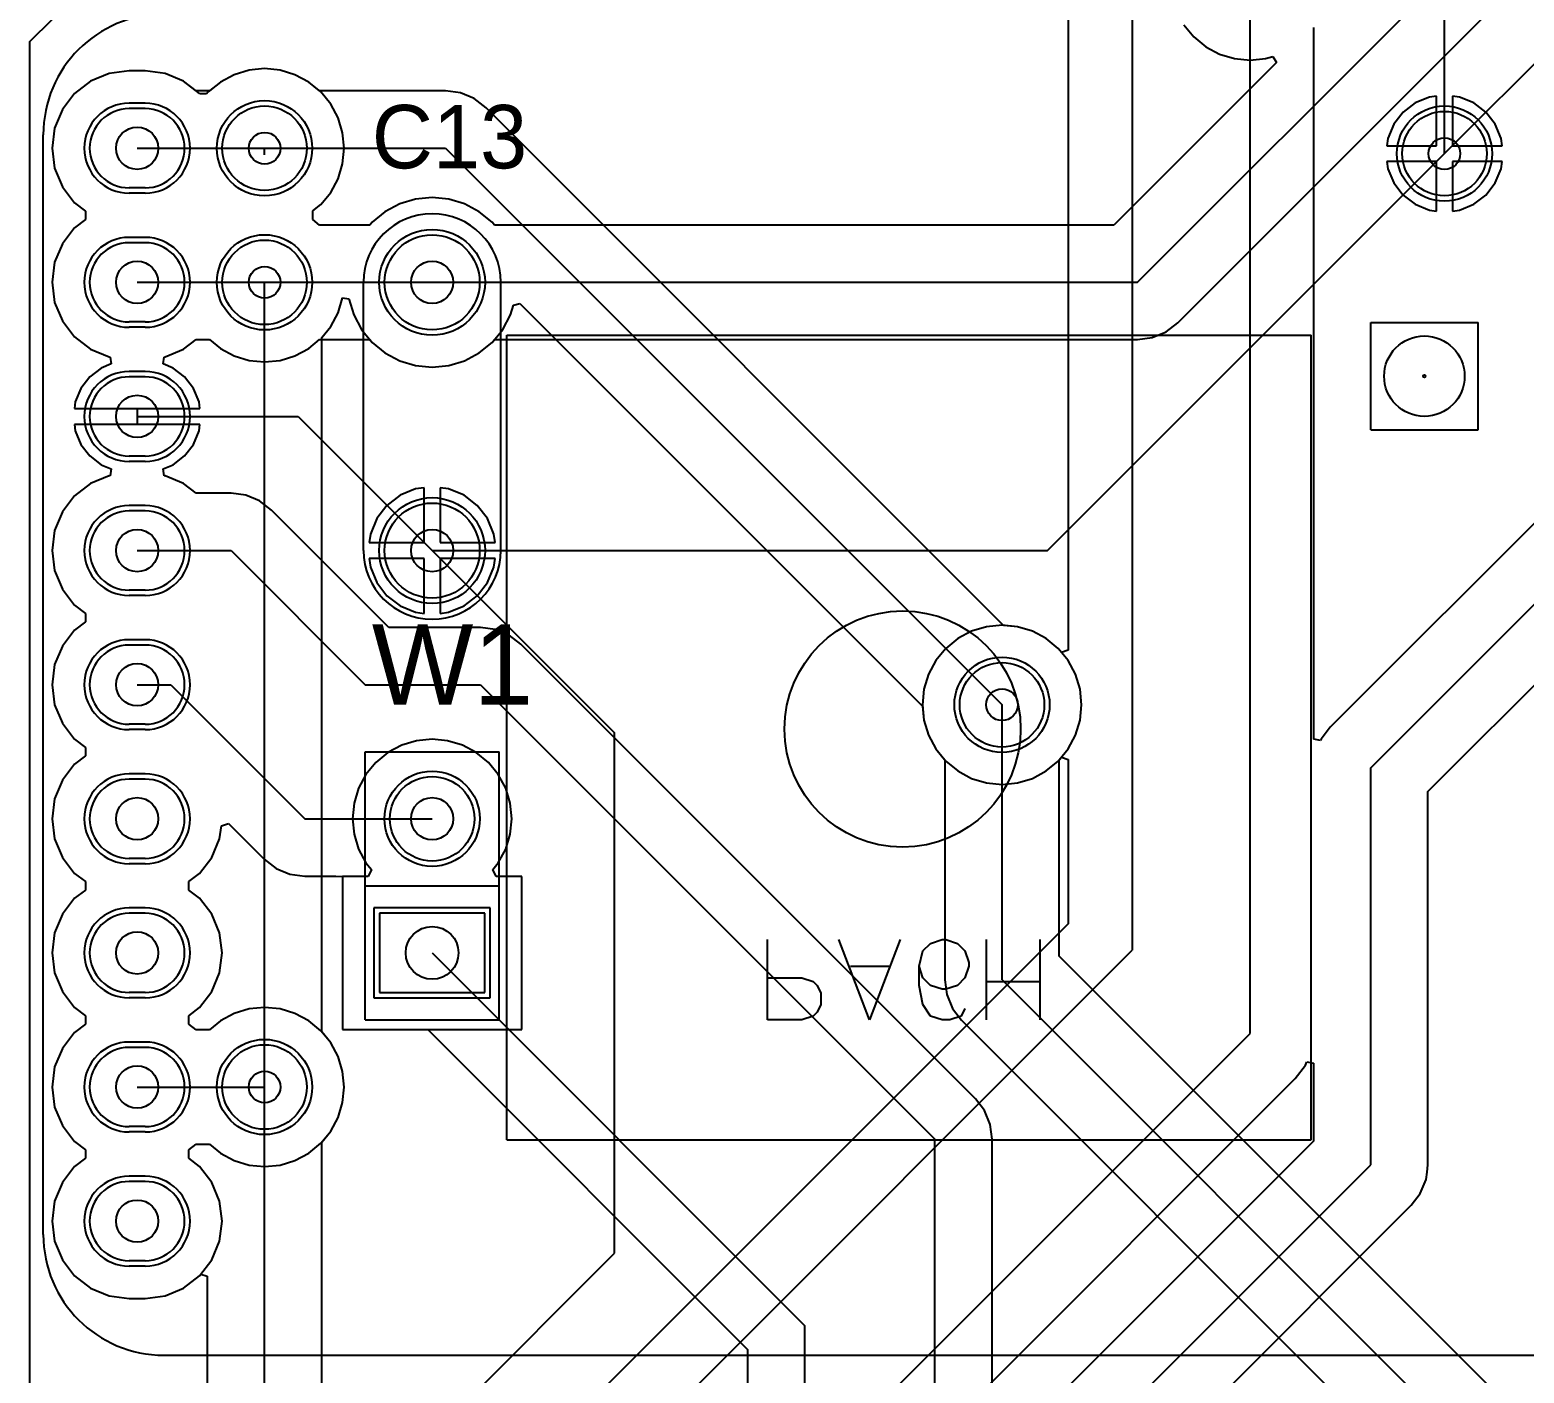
# Model space of a CAD drawing. Header units: millimetres. Extents: x 60.7 to 146.2, y 31.8 to 124.2.
# Drawn here: x 60.96 to 89.27, y 61.64 to 87.08 of the extents above; entities that cross this region are included whole.
import ezdxf

# ---------------------------------------------------------------- set-up
doc = ezdxf.new("R2010")
doc.units = ezdxf.units.MM
for name, color, linetype in [('BottomLayer', 5, 'Continuous'), ('BottomOverlay', 54, 'Continuous'), ('BottomSolder', 6, 'Continuous'), ('Mechanical7', 56, 'Continuous'), ('MultiLayer', 9, 'Continuous'), ('PadHoleLayer', 156, 'Continuous'), ('TopLayer', 1, 'Continuous'), ('TopOverlay', 2, 'Continuous'), ('TopSolder', 216, 'Continuous'), ('ViaHoleLayer', 16, 'Continuous')]:
    doc.layers.add(name, color=color, linetype=linetype)

msp = doc.modelspace()

# ---------------------------------------------------------------- linework, layer by layer
at = {"layer": 'BottomLayer'}
for p, q in [((80.628, 105.664), (80.628, 75.332)), ((81.839, 105.664), (81.839, 69.647)), ((87.757, 84.734), (87.757, 91.345)), ((60.96, 86.858), (62, 87.898)), ((84.074, 68.072), (84.074, 88.011)), ((87.757, 84.734), (91.034, 88.011)), ((85.284, 73.645), (85.284, 87.121)), ((60.96, 32.79), (60.96, 86.858)), ((65.405, 86.343), (65.111, 86.314)), ((65.699, 86.314), (65.405, 86.343)), ((98.192, 86.466), (85.593, 73.868)), ((62.111, 86.103), (61.808, 85.87)), ((62.463, 86.249), (62.111, 86.103)), ((62.842, 86.299), (62.463, 86.249)), ((63.142, 86.299), (62.842, 86.299)), ((63.521, 86.249), (63.142, 86.299)), ((63.873, 86.103), (63.521, 86.249)), ((64.176, 85.87), (63.873, 86.103)), ((64.568, 86.089), (64.339, 85.902)), ((64.828, 86.229), (64.568, 86.089)), ((65.111, 86.314), (64.828, 86.229)), ((65.982, 86.229), (65.699, 86.314)), ((66.242, 86.089), (65.982, 86.229)), ((66.448, 85.92), (66.242, 86.089)), ((61.808, 85.87), (61.575, 85.567)), ((64.18, 85.865), (64.176, 85.87)), ((64.307, 85.863), (64.18, 85.865)), ((64.339, 85.902), (64.307, 85.863)), ((68.834, 85.92), (66.448, 85.92)), ((69.115, 85.883), (68.834, 85.92)), ((69.376, 85.775), (69.115, 85.883)), ((69.601, 85.603), (69.376, 85.775)), ((87.47, 85.806), (87.202, 85.695)), ((87.607, 85.824), (87.47, 85.806)), ((87.607, 84.884), (87.607, 85.824)), ((88.044, 85.806), (87.907, 85.824)), ((87.907, 85.824), (87.907, 84.884)), ((88.312, 85.695), (88.044, 85.806)), ((61.575, 85.567), (61.429, 85.215)), ((63.142, 85.586), (62.842, 85.586)), ((79.404, 75.799), (69.601, 85.603)), ((86.36, 73.101), (98.958, 85.7)), ((86.972, 85.519), (86.796, 85.289)), ((87.202, 85.695), (86.972, 85.519)), ((88.542, 85.519), (88.312, 85.695)), ((88.718, 85.289), (88.542, 85.519)), ((61.429, 85.215), (61.379, 84.836)), ((86.796, 85.289), (86.685, 85.022)), ((88.829, 85.022), (88.718, 85.289)), ((86.685, 85.022), (86.667, 84.884)), ((88.847, 84.884), (88.829, 85.022)), ((61.379, 84.836), (61.429, 84.457)), ((65.405, 84.709), (65.405, 84.836)), ((65.405, 84.836), (68.834, 84.836)), ((68.834, 84.836), (79.375, 74.295)), ((86.667, 84.884), (87.607, 84.884)), ((87.907, 84.884), (88.847, 84.884)), ((61.429, 84.457), (61.575, 84.105)), ((87.607, 84.584), (86.667, 84.584)), ((86.667, 84.584), (86.685, 84.447)), ((86.685, 84.447), (86.796, 84.18)), ((87.444, 72.652), (99.408, 84.615)), ((87.607, 83.645), (87.607, 84.584)), ((88.847, 84.584), (87.907, 84.584)), ((87.907, 84.584), (87.907, 83.645)), ((88.718, 84.18), (88.829, 84.447)), ((88.829, 84.447), (88.847, 84.584)), ((61.575, 84.105), (61.808, 83.802)), ((63.142, 84.086), (62.842, 84.086)), ((86.796, 84.18), (86.972, 83.95)), ((88.542, 83.95), (88.718, 84.18)), ((61.808, 83.802), (62.011, 83.646)), ((86.972, 83.95), (87.202, 83.774)), ((88.312, 83.774), (88.542, 83.95)), ((62.011, 83.646), (62.011, 83.486)), ((87.202, 83.774), (87.47, 83.663)), ((87.47, 83.663), (87.607, 83.645)), ((87.907, 83.645), (88.044, 83.663)), ((88.044, 83.663), (88.312, 83.774)), ((61.808, 83.33), (61.575, 83.027)), ((62.011, 83.486), (61.808, 83.33)), ((61.575, 83.027), (61.429, 82.675)), ((63.142, 83.046), (62.842, 83.046)), ((61.429, 82.675), (61.379, 82.296)), ((61.379, 82.296), (61.429, 81.917)), ((65.405, 67.056), (65.405, 82.296)), ((61.429, 81.917), (61.575, 81.565)), ((66.798, 81.719), (66.883, 82.002)), ((66.883, 82.002), (67.003, 81.982)), ((67.003, 81.982), (67.095, 81.681)), ((70.065, 81.681), (70.12, 81.862)), ((70.12, 81.862), (70.244, 81.893)), ((70.244, 81.893), (77.871, 74.266)), ((61.575, 81.565), (61.808, 81.262)), ((63.142, 81.546), (62.842, 81.546)), ((66.658, 81.459), (66.798, 81.719)), ((67.095, 81.681), (67.243, 81.403)), ((69.917, 81.403), (70.065, 81.681)), ((61.808, 81.262), (62.111, 81.029)), ((66.489, 81.253), (66.658, 81.459)), ((66.489, 68.099), (66.489, 81.253)), ((67.243, 81.403), (67.443, 81.159)), ((69.717, 81.159), (69.917, 81.403)), ((62.111, 81.029), (62.463, 80.883)), ((67.443, 81.159), (67.687, 80.959)), ((67.687, 80.959), (67.965, 80.811)), ((69.195, 80.811), (69.473, 80.959)), ((69.473, 80.959), (69.717, 81.159)), ((62.312, 80.673), (62.093, 80.505)), ((62.499, 80.751), (62.312, 80.673)), ((62.463, 80.883), (62.482, 80.881)), ((62.482, 80.881), (62.499, 80.751)), ((67.965, 80.811), (68.266, 80.719)), ((68.266, 80.719), (68.58, 80.688)), ((68.58, 80.688), (68.894, 80.719)), ((68.894, 80.719), (69.195, 80.811)), ((62.093, 80.505), (61.925, 80.286)), ((63.142, 80.506), (62.842, 80.506)), ((61.925, 80.286), (61.819, 80.03)), ((61.819, 80.03), (61.803, 79.906)), ((61.803, 79.906), (62.992, 79.906)), ((62.992, 79.906), (62.992, 79.606)), ((62.992, 79.606), (61.803, 79.606)), ((61.803, 79.606), (61.819, 79.482)), ((61.819, 79.482), (61.925, 79.226)), ((61.925, 79.226), (62.093, 79.007)), ((62.093, 79.007), (62.312, 78.839)), ((63.142, 79.006), (62.842, 79.006)), ((62.312, 78.839), (62.499, 78.761)), ((62.499, 78.761), (62.482, 78.631)), ((62.111, 78.483), (61.808, 78.25)), ((62.463, 78.629), (62.111, 78.483)), ((62.482, 78.631), (62.463, 78.629)), ((68.43, 78.407), (68.267, 78.385)), ((68.43, 77.366), (68.43, 78.407)), ((68.893, 78.385), (68.73, 78.407)), ((68.73, 78.407), (68.73, 77.366)), ((61.808, 78.25), (61.575, 77.947)), ((67.975, 78.264), (67.724, 78.072)), ((68.267, 78.385), (67.975, 78.264)), ((69.185, 78.264), (68.893, 78.385)), ((69.436, 78.072), (69.185, 78.264)), ((61.575, 77.947), (61.429, 77.595)), ((63.142, 77.966), (62.842, 77.966)), ((67.724, 78.072), (67.532, 77.821)), ((69.628, 77.821), (69.436, 78.072)), ((61.429, 77.595), (61.379, 77.216)), ((67.532, 77.821), (67.411, 77.529)), ((69.749, 77.529), (69.628, 77.821)), ((67.411, 77.529), (67.389, 77.366)), ((67.389, 77.366), (68.43, 77.366)), ((68.73, 77.366), (69.771, 77.366)), ((69.771, 77.366), (69.749, 77.529)), ((61.379, 77.216), (61.429, 76.837)), ((68.43, 77.066), (67.389, 77.066)), ((67.389, 77.066), (67.411, 76.903)), ((68.43, 76.025), (68.43, 77.066)), ((68.58, 77.216), (72.034, 73.762)), ((69.771, 77.066), (68.73, 77.066)), ((68.73, 77.066), (68.73, 76.025)), ((69.749, 76.903), (69.771, 77.066)), ((61.429, 76.837), (61.575, 76.485)), ((67.411, 76.903), (67.532, 76.611)), ((69.628, 76.611), (69.749, 76.903)), ((61.575, 76.485), (61.808, 76.182)), ((63.142, 76.466), (62.842, 76.466)), ((67.532, 76.611), (67.724, 76.36)), ((69.436, 76.36), (69.628, 76.611)), ((61.808, 76.182), (62.011, 76.026)), ((67.724, 76.36), (67.975, 76.168)), ((67.975, 76.168), (68.267, 76.047)), ((68.893, 76.047), (69.185, 76.168)), ((69.185, 76.168), (69.436, 76.36)), ((62.011, 75.866), (61.808, 75.71)), ((62.011, 76.026), (62.011, 75.866)), ((68.267, 76.047), (68.43, 76.025)), ((68.73, 76.025), (68.893, 76.047)), ((61.808, 75.71), (61.575, 75.407)), ((79.669, 75.773), (79.404, 75.799)), ((79.952, 75.688), (79.669, 75.773)), ((80.212, 75.548), (79.952, 75.688)), ((61.575, 75.407), (61.429, 75.055)), ((63.142, 75.426), (62.842, 75.426)), ((80.441, 75.361), (80.212, 75.548)), ((80.501, 75.287), (80.441, 75.361)), ((80.628, 75.332), (80.501, 75.287)), ((61.429, 75.055), (61.379, 74.676)), ((61.379, 74.676), (61.429, 74.297)), ((61.429, 74.297), (61.575, 73.945)), ((77.871, 74.266), (77.897, 74.001)), ((61.575, 73.945), (61.808, 73.642)), ((63.142, 73.926), (62.842, 73.926)), ((77.897, 74.001), (77.982, 73.718)), ((61.808, 73.642), (62.011, 73.486)), ((68.286, 73.614), (68.003, 73.529)), ((68.58, 73.643), (68.286, 73.614)), ((68.874, 73.614), (68.58, 73.643)), ((69.157, 73.529), (68.874, 73.614)), ((72.034, 63.906), (72.034, 73.762)), ((77.982, 73.718), (78.122, 73.458)), ((85.411, 73.62), (85.284, 73.645)), ((85.421, 73.643), (85.411, 73.62)), ((85.593, 73.868), (85.421, 73.643)), ((62.011, 73.326), (61.808, 73.17)), ((62.011, 73.486), (62.011, 73.326)), ((67.743, 73.389), (67.514, 73.202)), ((68.003, 73.529), (67.743, 73.389)), ((69.417, 73.389), (69.157, 73.529)), ((69.646, 73.202), (69.417, 73.389)), ((78.122, 73.458), (78.309, 73.229)), ((61.808, 73.17), (61.575, 72.867)), ((67.514, 73.202), (67.327, 72.973)), ((69.833, 72.973), (69.646, 73.202)), ((78.309, 73.229), (78.538, 73.042)), ((78.538, 73.042), (78.798, 72.902)), ((79.952, 72.902), (80.212, 73.042)), ((80.212, 73.042), (80.441, 73.229)), ((80.441, 73.229), (80.501, 73.303)), ((80.501, 73.303), (80.628, 73.258)), ((80.628, 73.258), (80.628, 70.148)), ((86.36, 65.583), (86.36, 73.101)), ((61.575, 72.867), (61.429, 72.515)), ((63.142, 72.886), (62.842, 72.886)), ((67.327, 72.973), (67.187, 72.713)), ((69.973, 72.713), (69.833, 72.973)), ((78.798, 72.902), (79.081, 72.817)), ((79.081, 72.817), (79.375, 72.788)), ((79.375, 72.788), (79.669, 72.817)), ((79.669, 72.817), (79.952, 72.902)), ((61.429, 72.515), (61.379, 72.136)), ((67.187, 72.713), (67.102, 72.43)), ((70.058, 72.43), (69.973, 72.713)), ((87.444, 65.583), (87.444, 72.652)), ((67.102, 72.43), (67.073, 72.136)), ((70.087, 72.136), (70.058, 72.43)), ((61.379, 72.136), (61.429, 71.757)), ((67.073, 72.136), (67.102, 71.842)), ((70.058, 71.842), (70.087, 72.136)), ((61.429, 71.757), (61.575, 71.405)), ((67.102, 71.842), (67.187, 71.559)), ((69.973, 71.559), (70.058, 71.842)), ((61.575, 71.405), (61.808, 71.102)), ((63.142, 71.386), (62.842, 71.386)), ((67.187, 71.559), (67.327, 71.299)), ((69.833, 71.299), (69.973, 71.559)), ((61.808, 71.102), (62.011, 70.946)), ((67.327, 71.299), (67.43, 71.173)), ((67.43, 71.173), (67.37, 71.046)), ((69.73, 71.173), (69.833, 71.299)), ((69.79, 71.046), (69.73, 71.173)), ((62.011, 70.786), (61.808, 70.63)), ((62.011, 70.946), (62.011, 70.786)), ((67.37, 71.046), (66.88, 71.046)), ((66.88, 71.046), (66.88, 68.146)), ((70.28, 71.046), (69.79, 71.046)), ((70.28, 68.146), (70.28, 71.046)), ((61.808, 70.63), (61.575, 70.327)), ((61.575, 70.327), (61.429, 69.975)), ((63.142, 70.346), (62.842, 70.346)), ((69.58, 70.346), (67.58, 70.346)), ((67.58, 70.346), (67.58, 68.846)), ((69.58, 68.846), (69.58, 70.346)), ((61.429, 69.975), (61.379, 69.596)), ((80.628, 70.148), (69.115, 58.635)), ((69.342, 57.15), (81.839, 69.647)), ((61.379, 69.596), (61.429, 69.217)), ((61.429, 69.217), (61.575, 68.865)), ((61.575, 68.865), (61.808, 68.562)), ((63.142, 68.846), (62.842, 68.846)), ((67.58, 68.846), (69.58, 68.846)), ((61.808, 68.562), (62.011, 68.406)), ((62.011, 68.246), (61.808, 68.09)), ((62.011, 68.406), (62.011, 68.246)), ((61.808, 68.09), (61.575, 67.787)), ((66.658, 67.893), (66.489, 68.099)), ((66.88, 68.146), (70.28, 68.146)), ((71.501, 55.499), (84.074, 68.072)), ((61.575, 67.787), (61.429, 67.435)), ((63.142, 67.806), (62.842, 67.806)), ((66.798, 67.633), (66.658, 67.893)), ((61.429, 67.435), (61.379, 67.056)), ((66.883, 67.35), (66.798, 67.633)), ((84.93, 67.216), (85.122, 67.467)), ((85.122, 67.467), (85.149, 67.531)), ((85.149, 67.531), (85.276, 67.506)), ((85.276, 67.506), (85.276, 66.032)), ((66.912, 67.056), (66.883, 67.35)), ((72.986, 55.272), (84.93, 67.216)), ((61.379, 67.056), (61.429, 66.677)), ((65.405, 59.944), (65.405, 67.056)), ((66.883, 66.762), (66.912, 67.056)), ((61.429, 66.677), (61.575, 66.325)), ((66.798, 66.479), (66.883, 66.762)), ((61.575, 66.325), (61.808, 66.022)), ((63.142, 66.306), (62.842, 66.306)), ((66.658, 66.219), (66.798, 66.479)), ((61.808, 66.022), (62.011, 65.866)), ((66.489, 66.013), (66.658, 66.219)), ((66.489, 59.944), (66.489, 66.013)), ((85.276, 66.032), (80.54, 61.296)), ((62.011, 65.706), (61.808, 65.55)), ((62.011, 65.866), (62.011, 65.706)), ((61.808, 65.55), (61.575, 65.247)), ((80.569, 59.792), (86.36, 65.583)), ((87.407, 65.302), (87.426, 65.442)), ((87.426, 65.442), (87.444, 65.583)), ((61.575, 65.247), (61.429, 64.895)), ((63.142, 65.266), (62.842, 65.266)), ((87.299, 65.041), (87.407, 65.302)), ((61.429, 64.895), (61.379, 64.516)), ((87.127, 64.816), (87.299, 65.041)), ((82.073, 59.763), (87.127, 64.816)), ((61.379, 64.516), (61.429, 64.137)), ((61.429, 64.137), (61.575, 63.785)), ((61.575, 63.785), (61.808, 63.482)), ((63.142, 63.766), (62.842, 63.766)), ((64.008, 55.88), (72.034, 63.906)), ((61.808, 63.482), (62.111, 63.249)), ((63.873, 63.249), (64.176, 63.482)), ((64.176, 63.482), (64.2, 63.514)), ((64.2, 63.514), (64.321, 63.473)), ((64.321, 63.473), (64.321, 60.393)), ((62.111, 63.249), (62.463, 63.103)), ((63.521, 63.103), (63.873, 63.249)), ((62.463, 63.103), (62.842, 63.053)), ((62.842, 63.053), (63.142, 63.053)), ((63.142, 63.053), (63.521, 63.103))]:
    msp.add_line(p, q, dxfattribs=at)
for centre, radius in [((65.405, 84.836), 0.8), ((87.757, 84.734), 0.8), ((65.405, 82.296), 0.8), ((68.58, 82.296), 0.9), ((68.58, 77.216), 0.9), ((79.375, 74.295), 0.8), ((68.58, 72.136), 0.8), ((65.405, 67.056), 0.8)]:
    msp.add_circle(centre, radius, dxfattribs=at)
for centre, start, end in [((62.842, 84.836), 90, 270), ((63.142, 84.836), 270, 90), ((62.842, 82.296), 90, 270), ((63.142, 82.296), 270, 90), ((62.842, 79.756), 90, 270), ((63.142, 79.756), 270, 90), ((62.842, 77.216), 90, 270), ((63.142, 77.216), 270, 90), ((62.842, 74.676), 90, 270), ((63.142, 74.676), 270, 90), ((62.842, 72.136), 90, 270), ((63.142, 72.136), 270, 90), ((62.842, 69.596), 90, 270), ((63.142, 69.596), 270, 90), ((62.842, 67.056), 90, 270), ((63.142, 67.056), 270, 90), ((62.842, 64.516), 90, 270), ((63.142, 64.516), 270, 90)]:
    msp.add_arc(centre, 0.75, start, end, dxfattribs=at)
at = {"layer": 'BottomOverlay'}
for p, q in [((61.214, 64.262), (61.214, 85.09)), ((86.36, 79.502), (86.36, 81.534)), ((86.36, 81.534), (88.392, 81.534)), ((88.392, 79.502), (88.392, 81.534)), ((69.992, 66.056), (69.992, 81.296)), ((69.992, 81.296), (85.232, 81.296)), ((85.232, 66.056), (85.232, 81.296)), ((86.36, 79.502), (88.392, 79.502)), ((74.93, 68.326), (74.93, 69.85)), ((76.867, 68.326), (76.287, 69.85)), ((77.448, 69.85), (76.867, 68.326)), ((77.803, 69.342), (77.876, 69.632)), ((77.876, 69.632), (78.021, 69.777)), ((78.021, 69.777), (78.239, 69.85)), ((78.239, 69.85), (78.311, 69.85)), ((78.311, 69.85), (78.529, 69.777)), ((78.529, 69.777), (78.674, 69.632)), ((78.674, 69.632), (78.746, 69.415)), ((79.08, 68.326), (79.08, 69.85)), ((80.096, 68.326), (80.096, 69.85)), ((78.746, 69.415), (78.746, 69.342)), ((74.93, 69.124), (75.583, 69.124)), ((75.583, 69.124), (75.801, 69.052)), ((76.504, 69.342), (77.23, 69.342)), ((77.803, 68.979), (77.803, 69.342)), ((77.876, 69.124), (77.803, 69.342)), ((78.021, 68.979), (77.876, 69.124)), ((78.674, 69.124), (78.529, 68.979)), ((78.746, 69.342), (78.674, 69.124)), ((75.801, 69.052), (75.873, 68.979)), ((75.873, 68.979), (75.946, 68.834)), ((75.946, 68.834), (75.946, 68.617)), ((77.876, 68.617), (77.803, 68.979)), ((78.239, 68.907), (78.021, 68.979)), ((78.311, 68.907), (78.239, 68.907)), ((78.529, 68.979), (78.311, 68.907)), ((79.08, 69.052), (80.096, 69.052)), ((75.946, 68.617), (75.873, 68.471)), ((78.021, 68.399), (77.876, 68.617)), ((78.674, 68.544), (78.601, 68.399)), ((75.583, 68.326), (74.93, 68.326)), ((75.801, 68.399), (75.583, 68.326)), ((75.873, 68.471), (75.801, 68.399)), ((78.239, 68.326), (78.021, 68.399)), ((78.384, 68.326), (78.239, 68.326)), ((78.601, 68.399), (78.384, 68.326)), ((69.992, 66.056), (85.232, 66.056)), ((63.5, 61.976), (92.202, 61.976))]:
    msp.add_line(p, q, dxfattribs=at)
for centre, radius in [((87.376, 80.518), 0.762), ((87.376, 80.518), 0.0254), ((77.492, 73.836), 2.236)]:
    msp.add_circle(centre, radius, dxfattribs=at)
for centre, start, end in [((63.5, 85.09), 90, 180), ((63.5, 64.262), 180, 270)]:
    msp.add_arc(centre, 2.286, start, end, dxfattribs=at)
at = {"layer": 'BottomSolder'}
for p, q in [((63.142, 85.688), (62.842, 85.688)), ((63.142, 83.984), (62.842, 83.984)), ((63.142, 83.148), (62.842, 83.148)), ((63.142, 81.444), (62.842, 81.444)), ((63.142, 80.608), (62.842, 80.608)), ((63.142, 78.904), (62.842, 78.904)), ((63.142, 78.068), (62.842, 78.068)), ((63.142, 76.364), (62.842, 76.364)), ((63.142, 75.528), (62.842, 75.528)), ((63.142, 73.824), (62.842, 73.824)), ((63.142, 72.988), (62.842, 72.988)), ((63.142, 71.284), (62.842, 71.284)), ((63.142, 70.448), (62.842, 70.448)), ((69.682, 70.448), (67.478, 70.448)), ((67.478, 70.448), (67.478, 68.744)), ((69.682, 68.744), (69.682, 70.448)), ((63.142, 68.744), (62.842, 68.744)), ((67.478, 68.744), (69.682, 68.744)), ((63.142, 67.908), (62.842, 67.908)), ((63.142, 66.204), (62.842, 66.204)), ((63.142, 65.368), (62.842, 65.368)), ((63.142, 63.664), (62.842, 63.664))]:
    msp.add_line(p, q, dxfattribs=at)
for centre, radius in [((65.405, 84.836), 0.902), ((87.757, 84.734), 0.902), ((68.58, 82.296), 1.002), ((65.405, 82.296), 0.902), ((68.58, 77.216), 1.002), ((79.375, 74.295), 0.902), ((68.58, 72.136), 0.902), ((65.405, 67.056), 0.902)]:
    msp.add_circle(centre, radius, dxfattribs=at)
for centre, start, end in [((62.842, 84.836), 90, 270), ((63.142, 84.836), 270, 90), ((62.842, 82.296), 90, 270), ((63.142, 82.296), 270, 90), ((62.842, 79.756), 90, 270), ((63.142, 79.756), 270, 90), ((62.842, 77.216), 90, 270), ((63.142, 77.216), 270, 90), ((62.842, 74.676), 90, 270), ((63.142, 74.676), 270, 90), ((62.842, 72.136), 90, 270), ((63.142, 72.136), 270, 90), ((62.842, 69.596), 90, 270), ((63.142, 69.596), 270, 90), ((62.842, 67.056), 90, 270), ((63.142, 67.056), 270, 90), ((62.842, 64.516), 90, 270), ((63.142, 64.516), 270, 90)]:
    msp.add_arc(centre, 0.852, start, end, dxfattribs=at)
at = {"layer": 'Mechanical7'}
for p, q in [((60.96, 86.858), (62, 87.898)), ((60.96, 32.79), (60.96, 86.858))]:
    msp.add_line(p, q, dxfattribs=at)
at = {"layer": 'MultiLayer'}
for p, q in [((63.142, 85.586), (62.842, 85.586)), ((63.142, 84.086), (62.842, 84.086)), ((63.142, 83.046), (62.842, 83.046)), ((63.142, 81.546), (62.842, 81.546)), ((63.142, 80.506), (62.842, 80.506)), ((63.142, 79.006), (62.842, 79.006)), ((63.142, 77.966), (62.842, 77.966)), ((63.142, 76.466), (62.842, 76.466)), ((63.142, 75.426), (62.842, 75.426)), ((63.142, 73.926), (62.842, 73.926)), ((63.142, 72.886), (62.842, 72.886)), ((63.142, 71.386), (62.842, 71.386)), ((63.142, 70.346), (62.842, 70.346)), ((69.58, 70.346), (67.58, 70.346)), ((67.58, 70.346), (67.58, 68.846)), ((69.58, 68.846), (69.58, 70.346)), ((63.142, 68.846), (62.842, 68.846)), ((67.58, 68.846), (69.58, 68.846)), ((63.142, 67.806), (62.842, 67.806)), ((63.142, 66.306), (62.842, 66.306)), ((63.142, 65.266), (62.842, 65.266)), ((63.142, 63.766), (62.842, 63.766))]:
    msp.add_line(p, q, dxfattribs=at)
for centre, radius in [((65.405, 84.836), 0.8), ((87.757, 84.734), 0.8), ((65.405, 82.296), 0.8), ((68.58, 82.296), 0.9), ((68.58, 77.216), 0.9), ((79.375, 74.295), 0.8), ((68.58, 72.136), 0.8), ((65.405, 67.056), 0.8)]:
    msp.add_circle(centre, radius, dxfattribs=at)
for centre, start, end in [((62.842, 84.836), 90, 270), ((63.142, 84.836), 270, 90), ((62.842, 82.296), 90, 270), ((63.142, 82.296), 270, 90), ((62.842, 79.756), 90, 270), ((63.142, 79.756), 270, 90), ((62.842, 77.216), 90, 270), ((63.142, 77.216), 270, 90), ((62.842, 74.676), 90, 270), ((63.142, 74.676), 270, 90), ((62.842, 72.136), 90, 270), ((63.142, 72.136), 270, 90), ((62.842, 69.596), 90, 270), ((63.142, 69.596), 270, 90), ((62.842, 67.056), 90, 270), ((63.142, 67.056), 270, 90), ((62.842, 64.516), 90, 270), ((63.142, 64.516), 270, 90)]:
    msp.add_arc(centre, 0.75, start, end, dxfattribs=at)
at = {"layer": 'PadHoleLayer'}
for centre, radius in [((62.992, 84.836), 0.4), ((62.992, 82.296), 0.4), ((68.58, 82.296), 0.4), ((62.992, 79.756), 0.4), ((62.992, 77.216), 0.4), ((68.58, 77.216), 0.4), ((62.992, 74.676), 0.4), ((62.992, 72.136), 0.4), ((68.58, 72.136), 0.4), ((62.992, 69.596), 0.4), ((68.58, 69.596), 0.5), ((62.992, 67.056), 0.4), ((62.992, 64.516), 0.4)]:
    msp.add_circle(centre, radius, dxfattribs=at)
at = {"layer": 'TopLayer'}
for p, q in [((81.94, 82.296), (87.884, 88.24)), ((60.96, 86.858), (62, 87.898)), ((82.707, 81.529), (88.651, 87.473)), ((82.821, 87.174), (83.008, 86.945)), ((83.008, 86.945), (83.237, 86.758)), ((60.96, 32.79), (60.96, 86.858)), ((83.237, 86.758), (83.497, 86.618)), ((83.497, 86.618), (83.78, 86.533)), ((65.405, 86.343), (65.111, 86.314)), ((65.699, 86.314), (65.405, 86.343)), ((84.573, 86.462), (81.491, 83.38)), ((83.78, 86.533), (84.074, 86.504)), ((84.074, 86.504), (84.368, 86.533)), ((84.368, 86.533), (84.506, 86.575)), ((84.506, 86.575), (84.573, 86.462)), ((62.111, 86.103), (61.808, 85.87)), ((62.463, 86.249), (62.111, 86.103)), ((62.842, 86.299), (62.463, 86.249)), ((63.142, 86.299), (62.842, 86.299)), ((63.521, 86.249), (63.142, 86.299)), ((63.873, 86.103), (63.521, 86.249)), ((64.111, 85.92), (63.873, 86.103)), ((64.568, 86.089), (64.362, 85.92)), ((64.828, 86.229), (64.568, 86.089)), ((65.111, 86.314), (64.828, 86.229)), ((65.982, 86.229), (65.699, 86.314)), ((66.242, 86.089), (65.982, 86.229)), ((66.471, 85.902), (66.242, 86.089)), ((61.808, 85.87), (61.575, 85.567)), ((64.362, 85.92), (64.111, 85.92)), ((66.658, 85.673), (66.471, 85.902)), ((87.47, 85.806), (87.202, 85.695)), ((87.607, 85.824), (87.47, 85.806)), ((87.607, 84.884), (87.607, 85.824)), ((88.044, 85.806), (87.907, 85.824)), ((87.907, 85.824), (87.907, 84.884)), ((88.312, 85.695), (88.044, 85.806)), ((61.575, 85.567), (61.429, 85.215)), ((63.142, 85.586), (62.842, 85.586)), ((66.798, 85.413), (66.658, 85.673)), ((86.972, 85.519), (86.796, 85.289)), ((87.202, 85.695), (86.972, 85.519)), ((88.542, 85.519), (88.312, 85.695)), ((88.718, 85.289), (88.542, 85.519)), ((61.429, 85.215), (61.379, 84.836)), ((66.883, 85.13), (66.798, 85.413)), ((86.796, 85.289), (86.685, 85.022)), ((88.829, 85.022), (88.718, 85.289)), ((66.912, 84.836), (66.883, 85.13)), ((86.685, 85.022), (86.667, 84.884)), ((88.847, 84.884), (88.829, 85.022)), ((61.379, 84.836), (61.429, 84.457)), ((62.992, 84.836), (65.405, 84.836)), ((66.883, 84.542), (66.912, 84.836)), ((80.239, 77.216), (87.757, 84.734)), ((86.667, 84.884), (87.607, 84.884)), ((87.907, 84.884), (88.847, 84.884)), ((61.429, 84.457), (61.575, 84.105)), ((66.798, 84.259), (66.883, 84.542)), ((87.607, 84.584), (86.667, 84.584)), ((86.667, 84.584), (86.685, 84.447)), ((86.685, 84.447), (86.796, 84.18)), ((87.607, 83.645), (87.607, 84.584)), ((88.847, 84.584), (87.907, 84.584)), ((87.907, 84.584), (87.907, 83.645)), ((88.718, 84.18), (88.829, 84.447)), ((88.829, 84.447), (88.847, 84.584)), ((61.575, 84.105), (61.808, 83.802)), ((63.142, 84.086), (62.842, 84.086)), ((66.658, 83.999), (66.798, 84.259)), ((86.796, 84.18), (86.972, 83.95)), ((88.542, 83.95), (88.718, 84.18)), ((61.808, 83.802), (62.011, 83.646)), ((66.471, 83.77), (66.658, 83.999)), ((68.266, 83.873), (67.965, 83.781)), ((68.58, 83.904), (68.266, 83.873)), ((68.894, 83.873), (68.58, 83.904)), ((69.195, 83.781), (68.894, 83.873)), ((86.972, 83.95), (87.202, 83.774)), ((88.312, 83.774), (88.542, 83.95)), ((62.011, 83.646), (62.011, 83.486)), ((66.322, 83.648), (66.471, 83.77)), ((66.322, 83.484), (66.322, 83.648)), ((67.687, 83.633), (67.443, 83.433)), ((67.965, 83.781), (67.687, 83.633)), ((69.473, 83.633), (69.195, 83.781)), ((69.717, 83.433), (69.473, 83.633)), ((87.202, 83.774), (87.47, 83.663)), ((87.47, 83.663), (87.607, 83.645)), ((87.907, 83.645), (88.044, 83.663)), ((88.044, 83.663), (88.312, 83.774)), ((61.808, 83.33), (61.575, 83.027)), ((62.011, 83.486), (61.808, 83.33)), ((66.448, 83.38), (66.322, 83.484)), ((67.4, 83.38), (66.448, 83.38)), ((67.443, 83.433), (67.4, 83.38)), ((69.76, 83.38), (69.717, 83.433)), ((81.491, 83.38), (69.76, 83.38)), ((61.575, 83.027), (61.429, 82.675)), ((63.142, 83.046), (62.842, 83.046)), ((61.429, 82.675), (61.379, 82.296)), ((61.379, 82.296), (61.429, 81.917)), ((62.992, 82.296), (65.405, 82.296)), ((65.405, 82.296), (68.58, 82.296)), ((68.58, 82.296), (81.94, 82.296)), ((61.429, 81.917), (61.575, 81.565)), ((61.575, 81.565), (61.808, 81.262)), ((63.142, 81.546), (62.842, 81.546)), ((82.483, 81.357), (82.707, 81.529)), ((61.808, 81.262), (62.111, 81.029)), ((81.94, 81.212), (82.221, 81.249)), ((82.221, 81.249), (82.483, 81.357)), ((62.111, 81.029), (62.463, 80.883)), ((63.521, 80.883), (63.873, 81.029)), ((63.873, 81.029), (64.111, 81.212)), ((64.111, 81.212), (64.362, 81.212)), ((64.362, 81.212), (64.568, 81.043)), ((64.568, 81.043), (64.828, 80.903)), ((65.982, 80.903), (66.242, 81.043)), ((66.242, 81.043), (66.448, 81.212)), ((66.448, 81.212), (67.4, 81.212)), ((67.4, 81.212), (67.443, 81.159)), ((67.443, 81.159), (67.687, 80.959)), ((67.687, 80.959), (67.965, 80.811)), ((69.195, 80.811), (69.473, 80.959)), ((69.473, 80.959), (69.717, 81.159)), ((69.717, 81.159), (69.76, 81.212)), ((69.76, 81.212), (81.94, 81.212)), ((62.312, 80.673), (62.093, 80.505)), ((62.499, 80.751), (62.312, 80.673)), ((62.463, 80.883), (62.482, 80.881)), ((62.482, 80.881), (62.499, 80.751)), ((63.485, 80.751), (63.502, 80.881)), ((63.672, 80.673), (63.485, 80.751)), ((63.502, 80.881), (63.521, 80.883)), ((63.891, 80.505), (63.672, 80.673)), ((64.828, 80.903), (65.111, 80.818)), ((65.111, 80.818), (65.405, 80.789)), ((65.405, 80.789), (65.699, 80.818)), ((65.699, 80.818), (65.982, 80.903)), ((67.965, 80.811), (68.266, 80.719)), ((68.266, 80.719), (68.58, 80.688)), ((68.58, 80.688), (68.894, 80.719)), ((68.894, 80.719), (69.195, 80.811)), ((62.093, 80.505), (61.925, 80.286)), ((63.142, 80.506), (62.842, 80.506)), ((64.059, 80.286), (63.891, 80.505)), ((61.925, 80.286), (61.819, 80.03)), ((64.165, 80.03), (64.059, 80.286)), ((61.819, 80.03), (61.803, 79.906)), ((61.803, 79.906), (64.181, 79.906)), ((64.181, 79.906), (64.165, 80.03)), ((64.181, 79.606), (61.803, 79.606)), ((61.803, 79.606), (61.819, 79.482)), ((62.992, 79.756), (66.04, 79.756)), ((64.165, 79.482), (64.181, 79.606)), ((66.04, 79.756), (68.58, 77.216)), ((61.819, 79.482), (61.925, 79.226)), ((64.059, 79.226), (64.165, 79.482)), ((61.925, 79.226), (62.093, 79.007)), ((62.093, 79.007), (62.312, 78.839)), ((63.142, 79.006), (62.842, 79.006)), ((63.672, 78.839), (63.891, 79.007)), ((63.891, 79.007), (64.059, 79.226)), ((62.312, 78.839), (62.499, 78.761)), ((62.499, 78.761), (62.482, 78.631)), ((63.485, 78.761), (63.672, 78.839)), ((63.502, 78.631), (63.485, 78.761)), ((62.111, 78.483), (61.808, 78.25)), ((62.463, 78.629), (62.111, 78.483)), ((62.482, 78.631), (62.463, 78.629)), ((63.521, 78.629), (63.502, 78.631)), ((63.873, 78.483), (63.521, 78.629)), ((64.111, 78.3), (63.873, 78.483)), ((68.43, 78.407), (68.267, 78.385)), ((68.43, 77.366), (68.43, 78.407)), ((68.893, 78.385), (68.73, 78.407)), ((68.73, 78.407), (68.73, 77.366)), ((61.808, 78.25), (61.575, 77.947)), ((64.77, 78.3), (64.111, 78.3)), ((65.051, 78.263), (64.77, 78.3)), ((65.312, 78.155), (65.051, 78.263)), ((65.537, 77.983), (65.312, 78.155)), ((67.975, 78.264), (67.724, 78.072)), ((68.267, 78.385), (67.975, 78.264)), ((69.185, 78.264), (68.893, 78.385)), ((69.436, 78.072), (69.185, 78.264)), ((61.575, 77.947), (61.429, 77.595)), ((63.142, 77.966), (62.842, 77.966)), ((67.759, 75.76), (65.537, 77.983)), ((67.724, 78.072), (67.532, 77.821)), ((69.628, 77.821), (69.436, 78.072)), ((61.429, 77.595), (61.379, 77.216)), ((67.532, 77.821), (67.411, 77.529)), ((69.749, 77.529), (69.628, 77.821)), ((67.411, 77.529), (67.389, 77.366)), ((67.389, 77.366), (68.43, 77.366)), ((68.73, 77.366), (69.771, 77.366)), ((69.771, 77.366), (69.749, 77.529)), ((61.379, 77.216), (61.429, 76.837)), ((62.992, 77.216), (64.77, 77.216)), ((64.77, 77.216), (67.31, 74.676)), ((68.43, 77.066), (67.389, 77.066)), ((67.389, 77.066), (67.411, 76.903)), ((68.43, 76.025), (68.43, 77.066)), ((68.58, 77.216), (80.239, 77.216)), ((69.771, 77.066), (68.73, 77.066)), ((68.73, 77.066), (68.73, 76.025)), ((69.749, 76.903), (69.771, 77.066)), ((61.429, 76.837), (61.575, 76.485)), ((67.411, 76.903), (67.532, 76.611)), ((69.628, 76.611), (69.749, 76.903)), ((61.575, 76.485), (61.808, 76.182)), ((63.142, 76.466), (62.842, 76.466)), ((67.532, 76.611), (67.724, 76.36)), ((69.436, 76.36), (69.628, 76.611)), ((61.808, 76.182), (62.011, 76.026)), ((67.724, 76.36), (67.975, 76.168)), ((67.975, 76.168), (68.267, 76.047)), ((68.893, 76.047), (69.185, 76.168)), ((69.185, 76.168), (69.436, 76.36)), ((62.011, 75.866), (61.808, 75.71)), ((62.011, 76.026), (62.011, 75.866)), ((68.267, 76.047), (68.43, 76.025)), ((68.73, 76.025), (68.893, 76.047)), ((61.808, 75.71), (61.575, 75.407)), ((69.494, 75.76), (67.759, 75.76)), ((69.635, 75.742), (69.494, 75.76)), ((69.775, 75.723), (69.635, 75.742)), ((70.037, 75.615), (69.775, 75.723)), ((70.261, 75.443), (70.037, 75.615)), ((78.798, 75.688), (78.538, 75.548)), ((79.081, 75.773), (78.798, 75.688)), ((79.375, 75.802), (79.081, 75.773)), ((79.669, 75.773), (79.375, 75.802)), ((79.952, 75.688), (79.669, 75.773)), ((80.212, 75.548), (79.952, 75.688)), ((61.575, 75.407), (61.429, 75.055)), ((63.142, 75.426), (62.842, 75.426)), ((78.872, 66.832), (70.261, 75.443)), ((78.309, 75.361), (78.122, 75.132)), ((78.538, 75.548), (78.309, 75.361)), ((80.441, 75.361), (80.212, 75.548)), ((80.628, 75.132), (80.441, 75.361)), ((61.429, 75.055), (61.379, 74.676)), ((78.122, 75.132), (77.982, 74.872)), ((80.768, 74.872), (80.628, 75.132)), ((77.982, 74.872), (77.897, 74.589)), ((80.853, 74.589), (80.768, 74.872)), ((61.379, 74.676), (61.429, 74.297)), ((62.992, 74.676), (63.627, 74.676)), ((63.627, 74.676), (66.167, 72.136)), ((67.31, 74.676), (69.494, 74.676)), ((69.494, 74.676), (78.105, 66.065)), ((77.897, 74.589), (77.868, 74.295)), ((80.882, 74.295), (80.853, 74.589)), ((61.429, 74.297), (61.575, 73.945)), ((77.868, 74.295), (77.897, 74.001)), ((79.375, 69.088), (79.375, 74.295)), ((80.853, 74.001), (80.882, 74.295)), ((61.575, 73.945), (61.808, 73.642)), ((63.142, 73.926), (62.842, 73.926)), ((77.897, 74.001), (77.982, 73.718)), ((80.768, 73.718), (80.853, 74.001)), ((61.808, 73.642), (62.011, 73.486)), ((77.982, 73.718), (78.122, 73.458)), ((80.628, 73.458), (80.768, 73.718)), ((62.011, 73.326), (61.808, 73.17)), ((62.011, 73.486), (62.011, 73.326)), ((78.122, 73.458), (78.291, 73.252)), ((80.459, 73.252), (80.628, 73.458)), ((61.808, 73.17), (61.575, 72.867)), ((78.291, 73.252), (78.291, 69.088)), ((80.459, 69.537), (80.459, 73.252)), ((61.575, 72.867), (61.429, 72.515)), ((63.142, 72.886), (62.842, 72.886)), ((61.429, 72.515), (61.379, 72.136)), ((61.379, 72.136), (61.429, 71.757)), ((64.555, 71.757), (64.587, 72.003)), ((64.587, 72.003), (64.721, 72.049)), ((64.721, 72.049), (65.4, 71.369)), ((66.167, 72.136), (68.58, 72.136)), ((61.429, 71.757), (61.575, 71.405)), ((64.409, 71.405), (64.555, 71.757)), ((61.575, 71.405), (61.808, 71.102)), ((63.142, 71.386), (62.842, 71.386)), ((64.176, 71.102), (64.409, 71.405)), ((65.4, 71.369), (65.625, 71.197)), ((61.808, 71.102), (62.011, 70.946)), ((63.973, 70.946), (64.176, 71.102)), ((65.625, 71.197), (65.886, 71.089)), ((65.886, 71.089), (66.167, 71.052)), ((66.167, 71.052), (66.755, 71.052)), ((66.755, 71.052), (66.88, 71.046)), ((62.011, 70.786), (61.808, 70.63)), ((62.011, 70.946), (62.011, 70.786)), ((63.973, 70.786), (63.973, 70.946)), ((64.176, 70.63), (63.973, 70.786)), ((66.88, 71.046), (66.88, 68.146)), ((61.808, 70.63), (61.575, 70.327)), ((64.409, 70.327), (64.176, 70.63)), ((61.575, 70.327), (61.429, 69.975)), ((63.142, 70.346), (62.842, 70.346)), ((64.555, 69.975), (64.409, 70.327)), ((69.58, 70.346), (67.58, 70.346)), ((67.58, 70.346), (67.58, 68.846)), ((69.58, 68.846), (69.58, 70.346)), ((61.429, 69.975), (61.379, 69.596)), ((64.605, 69.596), (64.555, 69.975)), ((61.379, 69.596), (61.429, 69.217)), ((64.555, 69.217), (64.605, 69.596)), ((68.58, 69.596), (75.641, 62.535)), ((90.492, 59.505), (80.459, 69.537)), ((61.429, 69.217), (61.575, 68.865)), ((64.409, 68.865), (64.555, 69.217)), ((78.291, 69.088), (78.328, 68.807)), ((79.375, 69.088), (94.361, 54.102)), ((61.575, 68.865), (61.808, 68.562)), ((63.142, 68.846), (62.842, 68.846)), ((64.176, 68.562), (64.409, 68.865)), ((67.58, 68.846), (69.58, 68.846)), ((78.328, 68.807), (78.436, 68.546)), ((61.808, 68.562), (62.011, 68.406)), ((63.973, 68.406), (64.176, 68.562)), ((65.111, 68.534), (64.828, 68.449)), ((65.405, 68.563), (65.111, 68.534)), ((65.699, 68.534), (65.405, 68.563)), ((65.982, 68.449), (65.699, 68.534)), ((78.436, 68.546), (78.608, 68.321)), ((62.011, 68.246), (61.808, 68.09)), ((62.011, 68.406), (62.011, 68.246)), ((63.973, 68.246), (63.973, 68.406)), ((64.111, 68.14), (63.973, 68.246)), ((64.568, 68.309), (64.362, 68.14)), ((64.828, 68.449), (64.568, 68.309)), ((66.242, 68.309), (65.982, 68.449)), ((66.471, 68.122), (66.242, 68.309)), ((78.608, 68.321), (87.491, 59.438)), ((61.808, 68.09), (61.575, 67.787)), ((64.362, 68.14), (64.111, 68.14)), ((66.658, 67.893), (66.471, 68.122)), ((66.88, 68.146), (68.497, 68.146)), ((68.497, 68.146), (74.557, 62.086)), ((61.575, 67.787), (61.429, 67.435)), ((63.142, 67.806), (62.842, 67.806)), ((66.798, 67.633), (66.658, 67.893)), ((61.429, 67.435), (61.379, 67.056)), ((66.883, 67.35), (66.798, 67.633)), ((66.912, 67.056), (66.883, 67.35)), ((61.379, 67.056), (61.429, 66.677)), ((62.992, 67.056), (65.405, 67.056)), ((66.883, 66.762), (66.912, 67.056)), ((79.044, 66.608), (78.872, 66.832)), ((61.429, 66.677), (61.575, 66.325)), ((66.798, 66.479), (66.883, 66.762)), ((79.152, 66.346), (79.044, 66.608)), ((61.575, 66.325), (61.808, 66.022)), ((63.142, 66.306), (62.842, 66.306)), ((66.658, 66.219), (66.798, 66.479)), ((79.171, 66.206), (79.152, 66.346)), ((61.808, 66.022), (62.011, 65.866)), ((63.973, 65.866), (64.111, 65.972)), ((64.111, 65.972), (64.362, 65.972)), ((64.362, 65.972), (64.568, 65.803)), ((66.242, 65.803), (66.471, 65.99)), ((66.471, 65.99), (66.658, 66.219)), ((78.105, 57.658), (78.105, 66.065)), ((79.189, 66.065), (79.171, 66.206)), ((79.189, 60.685), (79.189, 66.065)), ((62.011, 65.706), (61.808, 65.55)), ((62.011, 65.866), (62.011, 65.706)), ((63.973, 65.706), (63.973, 65.866)), ((64.176, 65.55), (63.973, 65.706)), ((64.568, 65.803), (64.828, 65.663)), ((65.982, 65.663), (66.242, 65.803)), ((61.808, 65.55), (61.575, 65.247)), ((64.409, 65.247), (64.176, 65.55)), ((64.828, 65.663), (65.111, 65.578)), ((65.111, 65.578), (65.405, 65.549)), ((65.405, 65.549), (65.699, 65.578)), ((65.699, 65.578), (65.982, 65.663)), ((61.575, 65.247), (61.429, 64.895)), ((63.142, 65.266), (62.842, 65.266)), ((64.555, 64.895), (64.409, 65.247)), ((61.429, 64.895), (61.379, 64.516)), ((64.605, 64.516), (64.555, 64.895)), ((61.379, 64.516), (61.429, 64.137)), ((64.555, 64.137), (64.605, 64.516)), ((61.429, 64.137), (61.575, 63.785)), ((64.409, 63.785), (64.555, 64.137)), ((61.575, 63.785), (61.808, 63.482)), ((63.142, 63.766), (62.842, 63.766)), ((64.176, 63.482), (64.409, 63.785)), ((61.808, 63.482), (62.111, 63.249)), ((63.873, 63.249), (64.176, 63.482)), ((62.111, 63.249), (62.463, 63.103)), ((63.521, 63.103), (63.873, 63.249)), ((62.463, 63.103), (62.842, 63.053)), ((62.842, 63.053), (63.142, 63.053)), ((63.142, 63.053), (63.521, 63.103)), ((75.641, 51.867), (75.641, 62.535)), ((74.557, 62.086), (74.557, 52.91))]:
    msp.add_line(p, q, dxfattribs=at)
for centre, radius in [((65.405, 84.836), 0.8), ((87.757, 84.734), 0.8), ((65.405, 82.296), 0.8), ((68.58, 82.296), 0.9), ((68.58, 77.216), 0.9), ((79.375, 74.295), 0.8), ((68.58, 72.136), 0.8), ((65.405, 67.056), 0.8)]:
    msp.add_circle(centre, radius, dxfattribs=at)
for centre, start, end in [((62.842, 84.836), 90, 270), ((63.142, 84.836), 270, 90), ((62.842, 82.296), 90, 270), ((63.142, 82.296), 270, 90), ((62.842, 79.756), 90, 270), ((63.142, 79.756), 270, 90), ((62.842, 77.216), 90, 270), ((63.142, 77.216), 270, 90), ((62.842, 74.676), 90, 270), ((63.142, 74.676), 270, 90), ((62.842, 72.136), 90, 270), ((63.142, 72.136), 270, 90), ((62.842, 69.596), 90, 270), ((63.142, 69.596), 270, 90), ((62.842, 67.056), 90, 270), ((63.142, 67.056), 270, 90), ((62.842, 64.516), 90, 270), ((63.142, 64.516), 270, 90)]:
    msp.add_arc(centre, 0.75, start, end, dxfattribs=at)
at = {"layer": 'TopOverlay'}
for p, q in [((67.28, 77.216), (67.28, 82.296)), ((69.88, 77.216), (69.88, 82.296)), ((67.31, 73.406), (69.85, 73.406)), ((67.31, 68.326), (67.31, 73.406)), ((69.85, 68.326), (69.85, 73.406)), ((67.31, 70.866), (69.85, 70.866)), ((67.31, 68.326), (69.85, 68.326))]:
    msp.add_line(p, q, dxfattribs=at)
for centre, start, end in [((68.58, 82.296), 0, 180), ((68.58, 77.216), 180, 0)]:
    msp.add_arc(centre, 1.3, start, end, dxfattribs=at)
at = {"layer": 'TopSolder'}
for p, q in [((63.142, 85.688), (62.842, 85.688)), ((63.142, 83.984), (62.842, 83.984)), ((63.142, 83.148), (62.842, 83.148)), ((63.142, 81.444), (62.842, 81.444)), ((63.142, 80.608), (62.842, 80.608)), ((63.142, 78.904), (62.842, 78.904)), ((63.142, 78.068), (62.842, 78.068)), ((63.142, 76.364), (62.842, 76.364)), ((63.142, 75.528), (62.842, 75.528)), ((63.142, 73.824), (62.842, 73.824)), ((63.142, 72.988), (62.842, 72.988)), ((63.142, 71.284), (62.842, 71.284)), ((63.142, 70.448), (62.842, 70.448)), ((69.682, 70.448), (67.478, 70.448)), ((67.478, 70.448), (67.478, 68.744)), ((69.682, 68.744), (69.682, 70.448)), ((63.142, 68.744), (62.842, 68.744)), ((67.478, 68.744), (69.682, 68.744)), ((63.142, 67.908), (62.842, 67.908)), ((63.142, 66.204), (62.842, 66.204)), ((63.142, 65.368), (62.842, 65.368)), ((63.142, 63.664), (62.842, 63.664))]:
    msp.add_line(p, q, dxfattribs=at)
for centre, radius in [((65.405, 84.836), 0.902), ((87.757, 84.734), 0.902), ((68.58, 82.296), 1.002), ((65.405, 82.296), 0.902), ((68.58, 77.216), 1.002), ((79.375, 74.295), 0.902), ((68.58, 72.136), 0.902), ((65.405, 67.056), 0.902)]:
    msp.add_circle(centre, radius, dxfattribs=at)
for centre, start, end in [((62.842, 84.836), 90, 270), ((63.142, 84.836), 270, 90), ((62.842, 82.296), 90, 270), ((63.142, 82.296), 270, 90), ((62.842, 79.756), 90, 270), ((63.142, 79.756), 270, 90), ((62.842, 77.216), 90, 270), ((63.142, 77.216), 270, 90), ((62.842, 74.676), 90, 270), ((63.142, 74.676), 270, 90), ((62.842, 72.136), 90, 270), ((63.142, 72.136), 270, 90), ((62.842, 69.596), 90, 270), ((63.142, 69.596), 270, 90), ((62.842, 67.056), 90, 270), ((63.142, 67.056), 270, 90), ((62.842, 64.516), 90, 270), ((63.142, 64.516), 270, 90)]:
    msp.add_arc(centre, 0.852, start, end, dxfattribs=at)
at = {"layer": 'ViaHoleLayer'}
for centre in [(65.405, 84.836), (87.757, 84.734), (65.405, 82.296), (79.375, 74.295), (65.405, 67.056)]:
    msp.add_circle(centre, 0.3, dxfattribs=at)

# ---------------------------------------------------------------- texts
at = {"layer": 'TopOverlay'}
for s, height, p in [('C13', 1.2, (67.437, 84.455)), ('W1', 1.524, (67.437, 74.295))]:
    msp.add_text(s, height=height, dxfattribs=at).set_placement(p)

doc.saveas('drawing.dxf')
